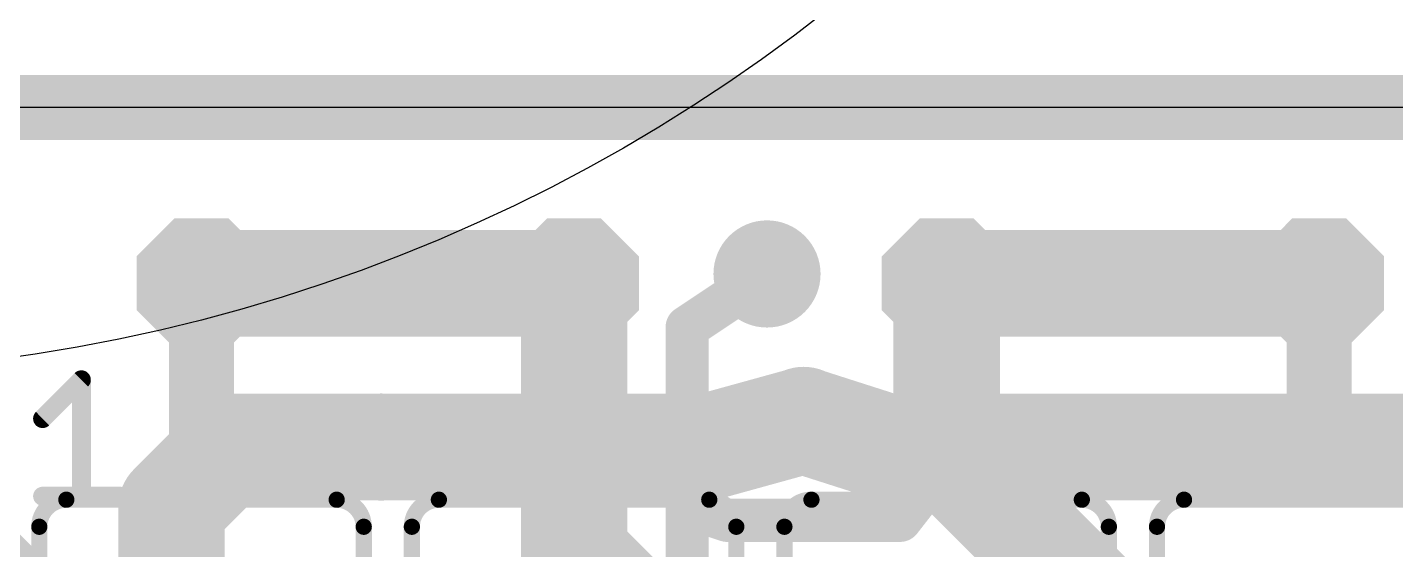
# Model space of a CAD drawing. Header units: inches. Extents: x -5 to 142, y -3 to 122.
# Drawn here: x 71.86 to 84.72, y 76.35 to 81.25 of the extents above; entities that cross this region are included whole.
import ezdxf

# ---------------------------------------------------------------- set-up
doc = ezdxf.new("R2010")
doc.units = ezdxf.units.IN
doc.header["$MEASUREMENT"] = 0
for name, color, linetype in [('1', 22, 'Continuous'), ('15', 22, 'Continuous'), ('16', 175, 'Continuous'), ('17', 82, 'Continuous'), ('18', 82, 'Continuous'), ('2', 175, 'Continuous'), ('20', 7, 'Continuous'), ('21', 253, 'Continuous'), ('51', 253, 'Continuous')]:
    doc.layers.add(name, color=color, linetype=linetype)

# ---------------------------------------------------------------- blocks, each defined once
blk = doc.blocks.new('RECT')
blk.add_solid([(-0.5, -0.5), (0.5, -0.5), (-0.5, 0.5), (0.5, 0.5)])
blk = doc.blocks.new('OCTAGONP')
at = {"const_width": 0.5}
blk.add_lwpolyline([(-0.25, -0.1036), (-0.25, 0.1036), (-0.1036, 0.25), (0.1036, 0.25), (0.25, 0.1036), (0.25, -0.1036), (0.1036, -0.25), (-0.1036, -0.25), (-0.25, -0.1036), (-0.25, 0.1036)], dxfattribs=at)
blk = doc.blocks.new('ROUNDP')
at = {"const_width": 0.5}
blk.add_lwpolyline([(0, -0.25, 1), (0, 0.25, 1), (0, -0.25)], format="xyb", dxfattribs=at)
blk = doc.blocks.new('ROUNDV')
at = {"const_width": 0.5}
blk.add_lwpolyline([(0, -0.25, 1), (0, 0.25, 1), (0, -0.25)], format="xyb", dxfattribs=at)

msp = doc.modelspace()

# ---------------------------------------------------------------- linework, layer by layer
msp.add_lwpolyline([(137, 106.5), (128, 106.5), (128, 85.5), (109.5, 85.5), (109.5, 80.5), (2, 80.5), (2, 34.5), (127, 34.5), (127, 9.5), (137, 9.5), (137, 34.5), (137, 80.5), (137, 85.5)], close=True)
msp.add_circle((69.5, 94), 16)
at = {"layer": '1'}
for points, const_width in [([(2, 80.5), (109.5, 80.5)], 0.4064), ([(73.5, 78.85), (77, 78.85)], 1), ([(77, 76.3125), (77, 78.85)], 1), ([(80.5, 78.85), (84, 78.85)], 1), ([(79.9375, 77.3125), (79.1562, 77.5625)], 1), ([(73.7812, 77.3125), (73.2188, 76.75)], 1), ([(75.1875, 77.3125), (73.7812, 77.3125)], 1), ([(93.125, 77.3125), (79.9375, 77.3125)], 1), ([(73.2188, 76.75), (73.2188, 75.75)], 1), ([(77.75, 75.5625), (77, 76.3125)], 1)]:
    msp.add_lwpolyline(points, dxfattribs=dict(at, const_width=const_width))
at = {"layer": '1', "const_width": 0.5}
for points in [[(73.5, 79.1, 1), (73.5, 78.6)], [(77.25, 78.85, 1), (76.75, 78.85)], [(77, 78.6, 1), (77, 79.1)], [(80.5, 79.1, 1), (80.5, 78.6)], [(84, 78.6, 1), (84, 79.1)], [(79.2324, 77.8006, 1), (79.0801, 77.3244)], [(73.7812, 77.5625, 1), (73.7812, 77.0625)], [(73.958, 77.1357, 1), (73.6045, 77.4893)], [(75.1875, 77.0625, 1), (75.1875, 77.5625)], [(79.9375, 77.5625, 1), (79.9375, 77.0625)], [(79.8613, 77.0744, 1), (80.0137, 77.5506)], [(73.4688, 76.75, 1), (72.9688, 76.75)], [(73.042, 76.9268, 1), (73.3955, 76.5732)], [(77.1768, 76.4893, 1), (76.8232, 76.1357)], [(76.75, 76.3125, 1), (77.25, 76.3125)]]:
    msp.add_lwpolyline(points, format="xyb", dxfattribs=at)
at = {"layer": '15'}
for points, const_width in [([(109.5, 80.5), (2, 80.5)], 0.6096), ([(78.8125, 78.9375), (78.0625, 78.4375)], 0.4064), ([(78.0625, 78.4375), (78.0625, 76.75)], 0.4064), ([(80.0625, 76.625), (80.5, 77.1875)], 0.4064), ([(94.75, 77.1875), (80.5, 77.1875)], 0.4064), ([(78.0625, 76.75), (78.4375, 76.625)], 0.4064), ([(78.4375, 76.625), (80.0625, 76.625)], 0.4064)]:
    msp.add_lwpolyline(points, dxfattribs=dict(at, const_width=const_width))
at = {"layer": '15', "const_width": 0.2032}
for points in [[(78.8689, 78.853, 1), (78.7561, 79.022)], [(78.1641, 78.4375, 1), (77.9609, 78.4375)], [(78.0061, 78.522, 1), (78.1189, 78.353)], [(80.5, 77.2891, 1), (80.5, 77.0859)], [(80.5802, 77.1251, 1), (80.4198, 77.2499)], [(78.0946, 76.8464, 1), (78.0304, 76.6536)], [(77.9609, 76.75, 1), (78.1641, 76.75)], [(78.4375, 76.7266, 1), (78.4375, 76.5234)], [(78.4054, 76.5286, 1), (78.4696, 76.7214)], [(79.9823, 76.6874, 1), (80.1427, 76.5626)], [(80.0625, 76.5234, 1), (80.0625, 76.7266)]]:
    msp.add_lwpolyline(points, format="xyb", dxfattribs=at)
at = {"layer": '16'}
for points, const_width in [([(2, 80.5), (109.5, 80.5)], 0.4064), ([(79.1562, 77.5625), (78.25, 77.3125)], 1), ([(78.25, 77.3125), (75.1875, 77.3125)], 1), ([(72.2188, 75.7812), (71.625, 76.375)], 0.4064)]:
    msp.add_lwpolyline(points, dxfattribs=dict(at, const_width=const_width))
at = {"layer": '16', "const_width": 0.5}
for points in [[(79.2227, 77.3215, 1), (79.0898, 77.8035)], [(75.1875, 77.5625, 1), (75.1875, 77.0625)], [(78.1835, 77.5535, 1), (78.3165, 77.0715)], [(78.25, 77.0625, 1), (78.25, 77.5625)]]:
    msp.add_lwpolyline(points, format="xyb", dxfattribs=at)
at = {"layer": '2'}
for points, const_width in [([(2, 80.5), (109.5, 80.5)], 0.6096), ([(80.5, 77.25), (80.5, 78.85)], 1), ([(78.0625, 78.4375), (78.8125, 78.9375)], 0.4064), ([(78.0625, 76.0625), (78.0625, 78.4375)], 0.4064), ([(82.375, 75.375), (80.5, 77.25)], 1), ([(71.625, 76.3125), (72.4375, 75.6875)], 0.4064)]:
    msp.add_lwpolyline(points, dxfattribs=dict(at, const_width=const_width))
for points, const_width in [([(80.75, 78.85, 1), (80.25, 78.85)], 0.5), ([(78.8689, 78.853, 1), (78.7561, 79.022)], 0.2032), ([(78.1641, 78.4375, 1), (77.9609, 78.4375)], 0.2032), ([(78.0061, 78.522, 1), (78.1189, 78.353)], 0.2032), ([(80.6768, 77.4268, 1), (80.3232, 77.0732)], 0.5), ([(80.25, 77.25, 1), (80.75, 77.25)], 0.5)]:
    msp.add_lwpolyline(points, format="xyb", dxfattribs=dict(at, const_width=const_width))
at = {"layer": '20'}
msp.add_line((109.5, 80.5), (2, 80.5), dxfattribs=at)
at = {"layer": '21'}
for points, const_width in [([(72.007, 77.5796), (72.3714, 77.9439)], 0.1778), ([(72.3714, 77.9439), (72.3714, 76.8508)], 0.1778), ([(72.007, 76.8508), (72.7358, 76.8508)], 0.1778), ([(74.77, 76.818), (72.23, 76.818)], 0.1524), ([(78.27, 76.818), (75.73, 76.818)], 0.1524), ([(79.23, 76.818), (81.77, 76.818)], 0.1524), ([(85.27, 76.818), (82.73, 76.818)], 0.1524), ([(71.976, 76.564), (71.976, 75.929)], 0.1524), ([(75.024, 76.564), (75.024, 75.929)], 0.1524), ([(75.476, 76.564), (75.476, 75.929)], 0.1524), ([(78.524, 76.564), (78.524, 75.929)], 0.1524), ([(78.976, 76.564), (78.976, 75.929)], 0.1524), ([(82.024, 76.564), (82.024, 75.929)], 0.1524), ([(82.476, 76.564), (82.476, 75.929)], 0.1524)]:
    msp.add_lwpolyline(points, dxfattribs=dict(at, const_width=const_width))
for points, const_width in [([(72.4158, 77.9439, 1), (72.3269, 77.9439)], 0.0889), ([(72.4028, 77.9125, 1), (72.3399, 77.9754)], 0.0889), ([(71.9756, 77.611, 1), (72.0384, 77.5481)], 0.0889), ([(72.23, 76.818, 0.4142), (71.976, 76.564)], 0.1524), ([(72.007, 76.8952, 1), (72.007, 76.8064)], 0.0889), ([(72.23, 76.8561, 1), (72.23, 76.7799)], 0.0762), ([(72.23, 76.7799, 1), (72.23, 76.8561)], 0.0762), ([(72.3269, 76.8508, 1), (72.4158, 76.8508)], 0.0889), ([(72.7358, 76.8064, 1), (72.7358, 76.8952)], 0.0889), ([(75.024, 76.564, 0.4142), (74.77, 76.818)], 0.1524), ([(74.77, 76.8561, 1), (74.77, 76.7799)], 0.0762), ([(74.77, 76.7799, 1), (74.77, 76.8561)], 0.0762), ([(75.73, 76.818, 0.4142), (75.476, 76.564)], 0.1524), ([(75.73, 76.8561, 1), (75.73, 76.7799)], 0.0762), ([(75.73, 76.7799, 1), (75.73, 76.8561)], 0.0762), ([(78.524, 76.564, 0.4142), (78.27, 76.818)], 0.1524), ([(78.27, 76.8561, 1), (78.27, 76.7799)], 0.0762), ([(78.27, 76.7799, 1), (78.27, 76.8561)], 0.0762), ([(79.23, 76.818, 0.4142), (78.976, 76.564)], 0.1524), ([(79.23, 76.8561, 1), (79.23, 76.7799)], 0.0762), ([(79.23, 76.7799, 1), (79.23, 76.8561)], 0.0762), ([(82.024, 76.564, 0.4142), (81.77, 76.818)], 0.1524), ([(81.77, 76.8561, 1), (81.77, 76.7799)], 0.0762), ([(81.77, 76.7799, 1), (81.77, 76.8561)], 0.0762), ([(82.73, 76.818, 0.4142), (82.476, 76.564)], 0.1524), ([(82.73, 76.8561, 1), (82.73, 76.7799)], 0.0762), ([(82.73, 76.7799, 1), (82.73, 76.8561)], 0.0762), ([(72.0141, 76.564, 1), (71.9379, 76.564)], 0.0762), ([(75.0621, 76.564, 1), (74.9859, 76.564)], 0.0762), ([(75.5141, 76.564, 1), (75.4379, 76.564)], 0.0762), ([(78.5621, 76.564, 1), (78.4859, 76.564)], 0.0762), ([(79.0141, 76.564, 1), (78.9379, 76.564)], 0.0762), ([(82.0621, 76.564, 1), (81.9859, 76.564)], 0.0762), ([(82.5141, 76.564, 1), (82.4379, 76.564)], 0.0762), ([(71.9379, 76.564, 1), (72.0141, 76.564)], 0.0762), ([(74.9859, 76.564, 1), (75.0621, 76.564)], 0.0762), ([(75.4379, 76.564, 1), (75.5141, 76.564)], 0.0762), ([(78.4859, 76.564, 1), (78.5621, 76.564)], 0.0762), ([(78.9379, 76.564, 1), (79.0141, 76.564)], 0.0762), ([(81.9859, 76.564, 1), (82.0621, 76.564)], 0.0762), ([(82.4379, 76.564, 1), (82.5141, 76.564)], 0.0762)]:
    msp.add_lwpolyline(points, format="xyb", dxfattribs=dict(at, const_width=const_width))
at = {"layer": '51', "const_width": 0.6096}
for points in [[(73.5, 78.85), (73.5, 77.58)], [(77, 78.85), (77, 77.58)], [(80.5, 78.85), (80.5, 77.58)], [(84, 78.85), (84, 77.58)]]:
    msp.add_lwpolyline(points, dxfattribs=at)
at = {"layer": '51', "const_width": 0.3048}
for points in [[(73.6524, 78.85, 1), (73.3476, 78.85)], [(77.1524, 78.85, 1), (76.8476, 78.85)], [(80.6524, 78.85, 1), (80.3476, 78.85)], [(84.1524, 78.85, 1), (83.8476, 78.85)], [(73.3476, 77.58, 1), (73.6524, 77.58)], [(76.8476, 77.58, 1), (77.1524, 77.58)], [(80.3476, 77.58, 1), (80.6524, 77.58)], [(83.8476, 77.58, 1), (84.1524, 77.58)]]:
    msp.add_lwpolyline(points, format="xyb", dxfattribs=at)

# ---------------------------------------------------------------- block references
at = {"layer": '17', "xscale": 1.2192, "yscale": 1.2192}
for name, p, rotation in [('OCTAGONP', (73.5, 78.85), 90), ('ROUNDP', (73.5, 78.85), 90), ('ROUNDP', (73.5, 78.85), 90), ('OCTAGONP', (73.5, 78.85), 90), ('OCTAGONP', (77, 78.85), 90), ('ROUNDP', (77, 78.85), 90), ('ROUNDP', (77, 78.85), 90), ('OCTAGONP', (77, 78.85), 90), ('OCTAGONP', (80.5, 78.85), 270), ('ROUNDP', (80.5, 78.85), 270), ('ROUNDP', (80.5, 78.85), 270), ('OCTAGONP', (80.5, 78.85), 270), ('OCTAGONP', (84, 78.85), 90), ('ROUNDP', (84, 78.85), 90), ('ROUNDP', (84, 78.85), 90), ('OCTAGONP', (84, 78.85), 90)]:
    msp.add_blockref(name, p, dxfattribs=dict(at, rotation=rotation))
at = {"layer": '18'}
for p, xscale, yscale in [((78.8125, 78.9375), 1.0064, 1.0064), ((78.8125, 78.9375), 1.0064, 1.0064), ((78.8125, 78.9375), 0.9048, 0.9048), ((78.8125, 78.9375), 0.9048, 0.9048), ((79.1562, 77.5625), 1.0064, 1.0064), ((79.1562, 77.5625), 1.0064, 1.0064), ((79.1562, 77.5625), 0.9048, 0.9048), ((79.1562, 77.5625), 0.9048, 0.9048), ((75.1875, 77.3125), 1.0064, 1.0064), ((75.1875, 77.3125), 1.0064, 1.0064), ((75.1875, 77.3125), 0.9048, 0.9048), ((75.1875, 77.3125), 0.9048, 0.9048)]:
    msp.add_blockref('ROUNDV', p, dxfattribs=dict(at, xscale=xscale, yscale=yscale))
at = {"layer": '21', "xscale": 0.8636, "yscale": 0.6096}
for p, rotation in [((73.5, 77.2498), 90), ((77, 77.2498), 90), ((80.5, 77.2498), 270), ((84, 77.2498), 90)]:
    msp.add_blockref('RECT', p, dxfattribs=dict(at, rotation=rotation))

doc.saveas('drawing.dxf')
